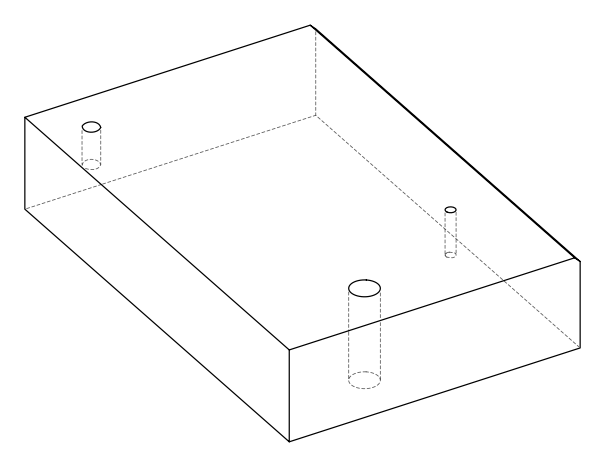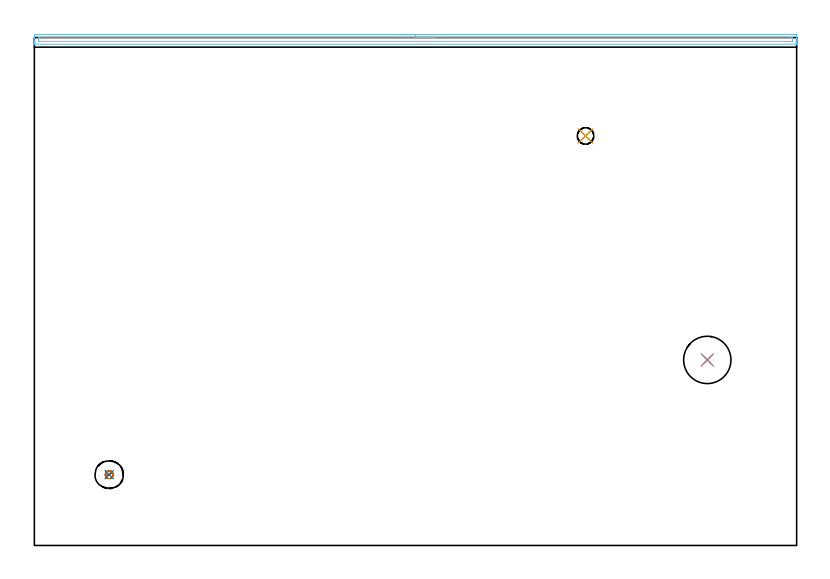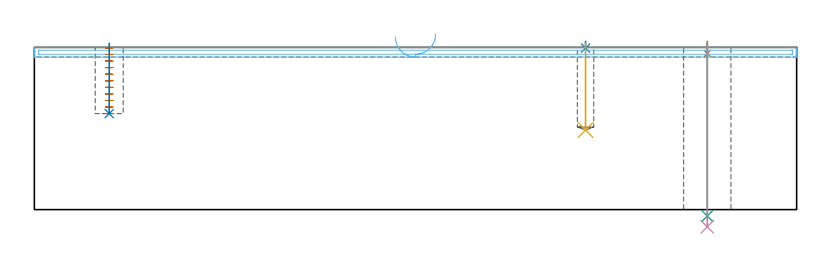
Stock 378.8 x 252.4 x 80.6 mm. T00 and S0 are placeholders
(PLAN: 8 operations, 6 tool changes, 8.2 min)
(1 SPOT_DRILL | STEP1HOLE | NXT0321_9005460120000 | 0.05 min | 184 mm3)
(2 SPOT_DRILL_1 | STEP1POCKET | NXT0321_9005460120000 | 0.03 min | 0 mm3)
(3 DRILL_THROUGH_HOLE_INTO_CENTER | STEP1HOLE | NXT0301_065 | 0.34 min | 5435 mm3)
(4 DRILL_TO_ENLARGE_THROUGH_HOLE | STEP1HOLE | UGT0301_056 | 0.37 min | 29307 mm3)
(5 DRILL_BLIND_HOLE_INTO_CENTER | STEP1POCKET | NXT0301_053 | 0.17 min | 2105 mm3)
(6 AREA_MILL | FG_CHAMFER_SURFACE | UGT0205_001 | 6.24 min | 4363 mm3)
(7 MILL_BLIND_HOLE_FROM_SOLID_MATERIAL | STEP1POCKET_1 | UGT0201_128 | Spiral | 0.87 min | 4989 mm3)
(8 BORE_BLIND_HOLE | STEP1POCKET_1 | UGT0332_073 | 0.14 min | 0 mm3)
(TOOL NXT0321_9005460120000 | NC Spot Drill, 142deg, 12mm, Carbide, Uncoated | D12 PA142 FL30 Z2)
(TOOL NXT0301_065 | Carbide Drill 9.4mm [860.1-0940-075A1-MM 2214] | D9.4 PA140 FL98 Z2)
(TOOL UGT0301_056 | Twist Drill 23.5 mm | D23.5 PA118 FL155 Z2)
(TOOL NXT0301_053 | Carbide Drill 8.2mm [860.1-0820-025A1-MM 2214] | D8.2 PA140 FL47 Z2)
(TOOL UGT0205_001 | Chamfer Mill 20 x 3 x 45 deg. | D20 FL50 Z2)
(TOOL UGT0201_128 | Carbide End Mill 10.0 | D10 FL15 Z4)
(TOOL UGT0332_073 | 13.8 mm Rough Boring Bar | D13.8)
(OP 1 SPOT_DRILL)
G17 G21 G94 G90
T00 M6
G54
G17 G0 G90 X334.4 Y92.2 S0 M3
G43 Z90.6 H0
G94 G81 G98 Z77.6 F250. R83.6
G80
M5
M2
(OP 2 SPOT_DRILL_1)
G17 G21 G94 G90
T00 M6
G54
G17 G0 G90 X273.9 Y203.5 S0 M3
G43 Z90.6 H0
G94 G81 G98 Z80.247 F250. R83.6
G80
M5
M2
(OP 3 DRILL_THROUGH_HOLE_INTO_CENTER)
G17 G21 G94 G90
T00 M6
G54
G17 G0 G90 X334.4 Y92.2 S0 M3
G43 Z90.6 H1
G94 G73 G98 Z-3.211 F250. Q9.312 R82.6
G80
M5
M2
(OP 4 DRILL_TO_ENLARGE_THROUGH_HOLE)
G17 G21 G94 G90
T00 M6
G54
G17 G0 G90 X334.4 Y92.2 S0 M3
G43 Z90.6 H0
G94 G73 G98 Z-8.56 F250. Q22.29 R82.6
G80
M5
M2
(OP 5 DRILL_BLIND_HOLE_INTO_CENTER)
G17 G21 G94 G90
T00 M6
G54
G17 G0 G90 X273.9 Y203.5 S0 M3
G43 Z90.6 H1
G94 G81 G98 Z39.5 F250. R82.6
G80
M5
M2
(OP 6 AREA_MILL)
G17 G21 G94 G90
T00 M6
G54
G17 G0 G90 X179.4 Y253.9 S1061 M3
G43 Z90.6 H0
Z85.8
G94 G1 X179.438 Z84.928 F250.
X179.552 Z84.063
X179.741 Z83.212
X180.003 Z82.38
X180.337 Z81.574
X180.74 Z80.8
X181.209 Z80.064
X181.74 Z79.372
X182.329 Z78.729
X182.972 Z78.14
X183.664 Z77.608
X184.4 Z77.14
X185.174 Z76.737
X185.98 Z76.403
X186.812 Z76.141
X187.664 Z75.952
X188.528 Z75.838
X189.4 Z75.8
X377.579
X378.192 Y253.899 Z75.801
X378.796 Y253.894 Z75.802
X378.798 Y253.893 Z75.803
X378.8 Y252.393 Z77.301
Y251.824 Z77.873
Y251.5 Z78.196
Y250.93 Z78.766
Y250.607 Z79.088
Y249.96 Z79.739
Y249.544 Z80.155
X378.793 Y249.158 Z80.533
X378.79 Y249.103 Z80.588
X378.638 Y249.1 Z80.6
X0.162
X0.008 Y249.103 Z80.588
X0.006 Y249.108 Z80.583
X0.003 Y249.16 Z80.532
X0. Y249.545 Z80.155
Y249.96 Z79.739
Y250.607 Z79.088
Y251.824 Z77.873
Y252.393 Z77.301
X0.002 Y253.893 Z75.803
X0.004 Y253.894 Z75.802
X0.608 Y253.9 Z75.8
X189.4
Y252.486 Z77.214
X376.407
X376.499 Y252.485 Z77.215
X376.684 Y252.481 Z77.219
X376.791 Y252.477 Z77.223
X376.794 Y252.449 Z77.251
X376.797 Y252.393 Z77.307
X376.8 Y252. Z77.7
X376.798 Y250.558 Z79.142
X376.795 Y250.534 Z79.166
X376.791 Y250.526 Z79.174
X376.775 Y250.521 Z79.179
X376.592 Y250.516 Z79.184
X376.499 Y250.515 Z79.185
X2.393 Y250.514 Z79.186
X2.301 Y250.515 Z79.185
X2.116 Y250.519 Z79.181
X2.009 Y250.523 Z79.177
X2.006 Y250.551 Z79.149
X2.003 Y250.607 Z79.093
X2. Y251. Z78.7
X2.002 Y252.442 Z77.258
X2.005 Y252.466 Z77.234
X2.009 Y252.474 Z77.226
X2.025 Y252.479 Z77.221
X2.208 Y252.484 Z77.216
X2.301 Y252.486 Z77.214
X189.4
X190.272 Z77.252
X191.137 Z77.366
X191.988 Z77.555
X192.82 Z77.817
X193.626 Z78.151
X194.4 Z78.554
X195.136 Z79.023
X195.828 Z79.554
X196.471 Z80.143
X197.06 Z80.786
X197.592 Z81.478
X198.06 Z82.214
X198.463 Z82.988
X198.797 Z83.794
X199.059 Z84.626
X199.248 Z85.478
X199.362 Z86.343
X199.4 Z87.214
G0 Z90.6
M5
M2
(OP 7 MILL_BLIND_HOLE_FROM_SOLID_MATERIAL)
G17 G21 G94 G90
T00 M6
G54
G17 G0 G90 X37.2 Y35.2 S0 M3
G43 Z90.6 H0
Z80.336
G94 G3 X37.716 Y36.634 R0.81 F250.
X35.698 Y36.443 R1.434
X35.957 Y33.698 R1.95
X35.698 Y36.443 R-1.95
X35.827 Y35.07 R0.975
X37.2 Y35.2 R0.975
G0 Z77.073
G3 X37.716 Y36.634 R0.81
X35.698 Y36.443 R1.434
X35.957 Y33.698 R1.95
X35.698 Y36.443 R-1.95
X35.827 Y35.07 R0.975
X37.2 Y35.2 R0.975
G0 Z73.809
G3 X37.716 Y36.634 R0.81
X35.698 Y36.443 R1.434
X35.957 Y33.698 R1.95
X35.698 Y36.443 R-1.95
X35.827 Y35.07 R0.975
X37.2 Y35.2 R0.975
G0 Z70.545
G3 X37.716 Y36.634 R0.81
X35.698 Y36.443 R1.434
X35.957 Y33.698 R1.95
X35.698 Y36.443 R-1.95
X35.827 Y35.07 R0.975
X37.2 Y35.2 R0.975
G0 Z67.282
G3 X37.716 Y36.634 R0.81
X35.698 Y36.443 R1.434
X35.957 Y33.698 R1.95
X35.698 Y36.443 R-1.95
X35.827 Y35.07 R0.975
X37.2 Y35.2 R0.975
G0 Z64.018
G3 X37.716 Y36.634 R0.81
X35.698 Y36.443 R1.434
X35.957 Y33.698 R1.95
X35.698 Y36.443 R-1.95
X35.827 Y35.07 R0.975
X37.2 Y35.2 R0.975
G0 Z60.755
G3 X37.716 Y36.634 R0.81
X35.698 Y36.443 R1.434
X35.957 Y33.698 R1.95
X35.698 Y36.443 R-1.95
X35.827 Y35.07 R0.975
X37.2 Y35.2 R0.975
G0 Z57.491
G3 X37.716 Y36.634 R0.81
X35.698 Y36.443 R1.434
X35.957 Y33.698 R1.95
X35.698 Y36.443 R-1.95
X35.827 Y35.07 R0.975
X37.2 Y35.2 R0.975
G0 Z54.227
G3 X37.716 Y36.634 R0.81
X35.698 Y36.443 R1.434
X35.957 Y33.698 R1.95
X35.698 Y36.443 R-1.95
X35.827 Y35.07 R0.975
X37.2 Y35.2 R0.975
G0 Z50.964
G3 X37.716 Y36.634 R0.81
X35.698 Y36.443 R1.434
X35.957 Y33.698 R1.95
X35.698 Y36.443 R-1.95
X35.827 Y35.07 R0.975
X37.2 Y35.2 R0.975
G0 Z47.7
G3 X37.716 Y36.634 R0.81
X35.698 Y36.443 R1.434
X35.957 Y33.698 R1.95
X35.698 Y36.443 R-1.95
X35.827 Y35.07 R0.975
X37.2 Y35.2 R0.975
G0 Z90.6
M5
M2
(OP 8 BORE_BLIND_HOLE)
G17 G21 G94 G90
T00 M6
G54
G17 G0 G90 X37.2 Y35.2 S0 M3
G43 Z90.6 H0
G94 G85 G98 Z47.7 F250. R82.6
G80
M5
M2
